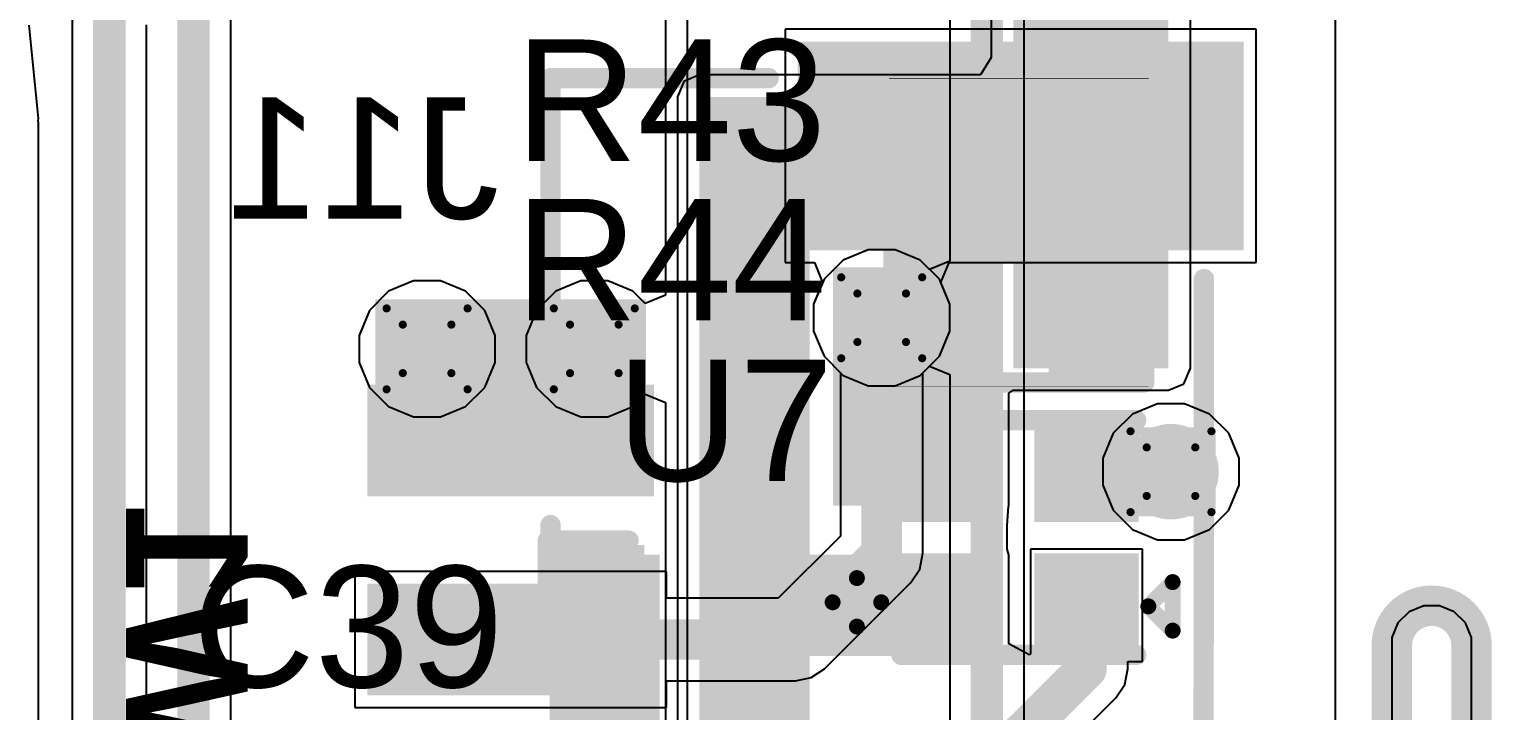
# Model space of a CAD drawing. Header units: inches. Extents: x -22 to 5433, y -13 to 5447.
# Drawn here: x 58.76 to 67.94, y 17.59 to 21.86 of the extents above; entities that cross this region are included whole.
import ezdxf

# ---------------------------------------------------------------- set-up
doc = ezdxf.new("R2010")
doc.units = ezdxf.units.IN
for name, color, linetype in [('Board_outline', 216, 'Continuous'), ('Bottom Layer', 5, 'Continuous'), ('Bottom Overlay', 54, 'Continuous'), ('Bottom Paste', 16, 'Continuous'), ('Bottom Solder', 6, 'Continuous'), ('Drill Drawing', 1, 'Continuous'), ('Ground', 16, 'Continuous'), ('Multi-Layer', 9, 'Continuous'), ('Power', 76, 'Continuous'), ('Top Layer', 1, 'Continuous'), ('Top Overlay', 2, 'Continuous'), ('Top Paste', 8, 'Continuous'), ('Top Solder', 216, 'Continuous'), ('Via Holes', 16, 'Continuous')]:
    doc.layers.add(name, color=color, linetype=linetype)
doc.styles.add('Arial', font='', dxfattribs={"height": 0.2})
doc.styles.add('Arial_Bold', font='', dxfattribs={"height": 0.2})
doc.styles.get('Arial').set_extended_font_data('Arial')
doc.styles.get('Arial_Bold').set_extended_font_data('Arial', bold=True)

msp = doc.modelspace()

# ---------------------------------------------------------------- hatches: boundary and pattern name
at = {"layer": 'Bottom Layer'}
for points in [[(66.3315, 21.7373), (66.3315, 20.5273), (63.6315, 20.5273), (63.6315, 21.7373)], [(62.6316, 20.1681), (60.9316, 20.1681), (60.9316, 18.9824), (62.6316, 18.9824)], [(62.6316, 19.5824), (62.6316, 18.9824), (60.9316, 18.9824), (60.9316, 19.5824)], [(62.6316, 18.3325), (62.6316, 17.7325), (60.9316, 17.7325), (60.9316, 18.3325)]]:
    msp.add_hatch(color=5, dxfattribs=at).paths.add_polyline_path(points)
h = msp.add_hatch(color=5, dxfattribs=at)
edge = h.paths.add_edge_path()
edge.add_arc((64.1096, 20.0529), 0.3, 0, 360)
h = msp.add_hatch(color=5, dxfattribs=at)
edge = h.paths.add_edge_path()
edge.add_arc((61.257, 19.8576), 0.3, 0, 360)
h = msp.add_hatch(color=5, dxfattribs=at)
edge = h.paths.add_edge_path()
edge.add_arc((62.3062, 19.8576), 0.3, 0, 360)
h = msp.add_hatch(color=5, dxfattribs=at)
edge = h.paths.add_edge_path()
edge.add_arc((65.9249, 19.0864), 0.3, 0, 360)
at = {"layer": 'Bottom Paste'}
for points in [[(66.3315, 21.7373), (66.3315, 20.5273), (63.6315, 20.5273), (63.6315, 21.7373)], [(62.6316, 19.5824), (62.6316, 18.9824), (60.9316, 18.9824), (60.9316, 19.5824)], [(62.6316, 18.3325), (62.6316, 17.7325), (60.9316, 17.7325), (60.9316, 18.3325)]]:
    msp.add_hatch(color=16, dxfattribs=at).paths.add_polyline_path(points)
at = {"layer": 'Bottom Solder'}
for points in [[(66.3815, 21.7873), (66.3815, 20.4773), (63.5815, 20.4773), (63.5815, 21.7873)], [(62.6816, 19.6324), (62.6816, 18.9324), (60.8816, 18.9324), (60.8816, 19.6324)], [(62.6816, 18.3825), (62.6816, 17.6825), (60.8816, 17.6825), (60.8816, 18.3825)]]:
    msp.add_hatch(color=6, dxfattribs=at).paths.add_polyline_path(points)
at = {"layer": 'Ground'}
h = msp.add_hatch(color=16, dxfattribs=at)
edge = h.paths.add_edge_path()
edge.add_arc((64.1096, 20.0529), 0.3, 0, 360)
h = msp.add_hatch(color=16, dxfattribs=at)
edge = h.paths.add_edge_path()
edge.add_arc((61.257, 19.8576), 0.3, 0, 360)
h = msp.add_hatch(color=16, dxfattribs=at)
edge = h.paths.add_edge_path()
edge.add_arc((62.3062, 19.8576), 0.3, 0, 360)
h = msp.add_hatch(color=16, dxfattribs=at)
edge = h.paths.add_edge_path()
edge.add_arc((65.9249, 19.0864), 0.3, 0, 360)
at = {"layer": 'Power'}
h = msp.add_hatch(color=76, dxfattribs=at)
edge = h.paths.add_edge_path()
edge.add_arc((64.1096, 20.0529), 0.3, 0, 360)
h = msp.add_hatch(color=76, dxfattribs=at)
edge = h.paths.add_edge_path()
edge.add_arc((61.257, 19.8576), 0.3, 0, 360)
h = msp.add_hatch(color=76, dxfattribs=at)
edge = h.paths.add_edge_path()
edge.add_arc((62.3062, 19.8576), 0.3, 0, 360)
h = msp.add_hatch(color=76, dxfattribs=at)
edge = h.paths.add_edge_path()
edge.add_arc((65.9249, 19.0864), 0.3, 0, 360)
at = {"layer": 'Top Layer'}
for points in [[(64.935, 19.7354), (65.9088, 19.7354), (65.9088, 24.0574), (64.935, 24.0574)], [(62.9662, 20.805), (64.7287, 20.805), (64.7287, 21.44), (62.9662, 21.44)], [(63.657, 21.44), (62.9662, 21.44), (62.9662, 6.096), (63.657, 6.096)], [(64.7287, 21.44), (64.7287, 20.805), (64.2715, 20.805), (64.2715, 21.44)], [(65.6685, 21.44), (65.6685, 20.805), (65.2113, 20.805), (65.2113, 21.44)], [(63.8042, 18.8726), (64.77, 18.8726), (64.77, 20.3704), (63.8042, 20.3704)], [(64.2715, 19.7354), (64.2715, 20.3704), (64.7287, 20.3704), (64.7287, 19.7354)], [(65.2113, 19.7354), (65.2113, 20.3704), (65.6685, 20.3704), (65.6685, 19.7354)], [(64.32, 18.8726), (64.32, 19.3226), (64.77, 19.3226), (64.77, 18.8726)], [(65.17, 18.8726), (65.17, 19.3226), (65.62, 19.3226), (65.62, 18.8726)], [(62.7172, 18.5651), (62.0264, 18.5651), (62.0264, 11.6341), (62.7172, 11.6341)], [(62.5598, 18.5651), (62.5598, 17.9301), (62.1026, 17.9301), (62.1026, 18.5651)], [(64.77, 18.5651), (63.0424, 18.5651), (63.0424, 17.9301), (64.77, 17.9301)], [(63.4996, 18.5651), (63.4996, 17.9301), (63.0424, 17.9301), (63.0424, 18.5651)], [(64.77, 18.0226), (64.32, 18.0226), (64.32, 18.4726), (64.77, 18.4726)], [(65.62, 18.0226), (65.17, 18.0226), (65.17, 18.4726), (65.62, 18.4726)]]:
    msp.add_hatch(color=1, dxfattribs=at).paths.add_polyline_path(points)
h = msp.add_hatch(color=1, dxfattribs=at)
edge = h.paths.add_edge_path()
edge.add_arc((64.1096, 20.0529), 0.3, 0, 360)
h = msp.add_hatch(color=1, dxfattribs=at)
edge = h.paths.add_edge_path()
edge.add_arc((61.257, 19.8576), 0.3, 0, 360)
h = msp.add_hatch(color=1, dxfattribs=at)
edge = h.paths.add_edge_path()
edge.add_arc((62.3062, 19.8576), 0.3, 0, 360)
h = msp.add_hatch(color=1, dxfattribs=at)
edge = h.paths.add_edge_path()
edge.add_arc((65.9249, 19.0864), 0.3, 0, 360)
at = {"layer": 'Top Paste'}
for points in [[(64.7287, 21.44), (64.7287, 20.805), (64.2715, 20.805), (64.2715, 21.44)], [(65.6685, 21.44), (65.6685, 20.805), (65.2113, 20.805), (65.2113, 21.44)], [(64.2715, 19.7354), (64.2715, 20.3704), (64.7287, 20.3704), (64.7287, 19.7354)], [(65.2113, 19.7354), (65.2113, 20.3704), (65.6685, 20.3704), (65.6685, 19.7354)], [(64.32, 18.8726), (64.32, 19.3226), (64.77, 19.3226), (64.77, 18.8726)], [(65.17, 18.8726), (65.17, 19.3226), (65.62, 19.3226), (65.62, 18.8726)], [(62.5598, 18.5651), (62.5598, 17.9301), (62.1026, 17.9301), (62.1026, 18.5651)], [(63.4996, 18.5651), (63.4996, 17.9301), (63.0424, 17.9301), (63.0424, 18.5651)], [(64.77, 18.0226), (64.32, 18.0226), (64.32, 18.4726), (64.77, 18.4726)], [(65.62, 18.0226), (65.17, 18.0226), (65.17, 18.4726), (65.62, 18.4726)]]:
    msp.add_hatch(color=8, dxfattribs=at).paths.add_polyline_path(points)
at = {"layer": 'Top Solder'}
for points in [[(64.7837, 21.495), (64.7837, 20.75), (64.2165, 20.75), (64.2165, 21.495)], [(65.7235, 21.495), (65.7235, 20.75), (65.1563, 20.75), (65.1563, 21.495)], [(64.2165, 19.6804), (64.2165, 20.4254), (64.7837, 20.4254), (64.7837, 19.6804)], [(65.1563, 19.6804), (65.1563, 20.4254), (65.7235, 20.4254), (65.7235, 19.6804)], [(64.2184, 18.771), (64.2184, 19.4242), (64.8716, 19.4242), (64.8716, 18.771)], [(65.0684, 18.771), (65.0684, 19.4242), (65.7216, 19.4242), (65.7216, 18.771)], [(62.6198, 18.6251), (62.6198, 17.8701), (62.0426, 17.8701), (62.0426, 18.6251)], [(63.5596, 18.6251), (63.5596, 17.8701), (62.9824, 17.8701), (62.9824, 18.6251)], [(64.8716, 17.921), (64.2184, 17.921), (64.2184, 18.5742), (64.8716, 18.5742)], [(65.7216, 17.921), (65.0684, 17.921), (65.0684, 18.5742), (65.7216, 18.5742)]]:
    msp.add_hatch(color=216, dxfattribs=at).paths.add_polyline_path(points)
at = {"layer": 'Via Holes'}
h = msp.add_hatch(color=7, dxfattribs=at)
edge = h.paths.add_edge_path()
edge.add_arc((64.1096, 20.0529), 0.15, 0, 360)
h = msp.add_hatch(color=7, dxfattribs=at)
edge = h.paths.add_edge_path()
edge.add_arc((61.257, 19.8576), 0.15, 0, 360)
h = msp.add_hatch(color=7, dxfattribs=at)
edge = h.paths.add_edge_path()
edge.add_arc((62.3062, 19.8576), 0.15, 0, 360)
h = msp.add_hatch(color=7, dxfattribs=at)
edge = h.paths.add_edge_path()
edge.add_arc((65.9249, 19.0864), 0.15, 0, 360)

# ---------------------------------------------------------------- linework, layer by layer
at = {"layer": 'Board_outline'}
for points in [[(67.3106, 17.995, 0.254, 0.254, -1), (67.8106, 17.995, 0.254, 0.254, 0)], [(67.3106, 12.995, 0.254, 0.254, 0), (67.3106, 17.995, 0.254, 0.254, 0)], [(67.8106, 12.995, 0.254, 0.254, 0), (67.8106, 17.995, 0.254, 0.254, 0)]]:
    msp.add_lwpolyline(points, format="xyseb", dxfattribs=at)
for points in [[(67.2471, 17.995, 0.127, 0.127, 1), (67.3741, 17.995, 0.127, 0.127, 1)], [(67.2471, 17.995, 0.127, 0.127, 1), (67.3741, 17.995, 0.127, 0.127, 1)], [(67.7471, 17.995, 0.127, 0.127, 1), (67.8741, 17.995, 0.127, 0.127, 1)], [(67.7471, 17.995, 0.127, 0.127, 1), (67.8741, 17.995, 0.127, 0.127, 1)]]:
    msp.add_lwpolyline(points, format="xyseb", close=True, dxfattribs=at)
at = {"layer": 'Bottom Layer'}
for p, q in [((66.9544, 34.1324), (66.9544, 5.5172)), ((58.8184, 21.3036), (58.7606, 21.8902)), ((66.4585, 21.8643), (63.5045, 21.8643)), ((63.5045, 21.8643), (63.5045, 20.4003)), ((66.4585, 20.4003), (66.4585, 21.8643)), ((58.8171, 21.2908), (58.8184, 21.3036)), ((58.8196, 21.2782), (58.8171, 21.2908)), ((58.8196, 20.9834), (58.8196, 21.2782)), ((58.8196, 16.1113), (58.8196, 20.9834)), ((58.8196, 20.9834), (58.8196, 20.9834)), ((63.5045, 20.4003), (63.6872, 20.4003)), ((63.6872, 20.4003), (63.7387, 20.2733)), ((64.4805, 20.2733), (64.532, 20.4003)), ((64.532, 20.4003), (66.4585, 20.4003)), ((63.7387, 20.2733), (63.6826, 20.1378)), ((64.5366, 20.1378), (64.4805, 20.2733)), ((63.6826, 20.1378), (63.6826, 19.9679)), ((64.5366, 19.9679), (64.5366, 20.1378)), ((63.6826, 19.9679), (63.7476, 19.811)), ((64.4716, 19.811), (64.5366, 19.9679)), ((63.7476, 19.811), (63.8506, 19.708)), ((64.3686, 19.708), (64.4716, 19.811)), ((63.8506, 19.708), (63.8506, 18.6815)), ((64.3686, 18.5742), (64.3686, 19.708)), ((63.8506, 18.6815), (63.4606, 18.2914)), ((64.3489, 18.4751), (64.3686, 18.5742)), ((62.7586, 18.4595), (60.8046, 18.4595)), ((60.8046, 18.4595), (60.8046, 17.6055)), ((62.7586, 18.2914), (62.7586, 18.4595)), ((64.2927, 18.3911), (64.3489, 18.4751)), ((63.751, 17.8493), (64.2927, 18.3911)), ((63.4606, 18.2914), (62.7586, 18.2914)), ((63.667, 17.7932), (63.751, 17.8493)), ((62.7586, 17.6055), (62.7586, 17.7735)), ((62.7586, 17.7735), (63.5679, 17.7735)), ((63.5679, 17.7735), (63.667, 17.7932)), ((60.8046, 17.6055), (62.7586, 17.6055))]:
    msp.add_line(p, q, dxfattribs=at)
for points in [[(64.1096, 18.5742, 0.254, 0.254, 0), (64.1096, 20.0529, 0.254, 0.254, 0)], [(63.5679, 18.0325, 0.254, 0.254, 0), (64.1096, 18.5742, 0.254, 0.254, 0)], [(61.7816, 18.0325, 0.254, 0.254, 0), (63.5679, 18.0325, 0.254, 0.254, 0)]]:
    msp.add_lwpolyline(points, format="xyseb", dxfattribs=at)
for points in [[(64.0461, 20.0529, 0.127, 0.127, 1), (64.1731, 20.0529, 0.127, 0.127, 1)], [(64.0461, 18.5742, 0.127, 0.127, 1), (64.1731, 18.5742, 0.127, 0.127, 1)], [(64.0461, 18.5742, 0.127, 0.127, 1), (64.1731, 18.5742, 0.127, 0.127, 1)], [(61.7181, 18.0325, 0.127, 0.127, 1), (61.8451, 18.0325, 0.127, 0.127, 1)], [(63.5044, 18.0325, 0.127, 0.127, 1), (63.6314, 18.0325, 0.127, 0.127, 1)], [(63.5044, 18.0325, 0.127, 0.127, 1), (63.6314, 18.0325, 0.127, 0.127, 1)]]:
    msp.add_lwpolyline(points, format="xyseb", close=True, dxfattribs=at)
at = {"layer": 'Bottom Overlay'}
for points in [[(62.0316, 21.5574, 0.1274, 0.1274, 0), (63.4004, 21.5574, 0.1274, 0.1274, 0)], [(62.0316, 19.8135, 0.1274, 0.1274, 0), (62.0316, 21.5574, 0.1274, 0.1274, 0)], [(66.125, 10.7988, 0.1274, 0.1274, 0), (66.1316, 20.2963, 0.1274, 0.1274, 0)], [(61.2731, 19.9893, 0.254, 0.254, 0), (61.4001, 19.8623, 0.254, 0.254, 0)], [(61.2731, 19.9893, 0.254, 0.254, 0), (61.5271, 19.9893, 0.254, 0.254, 0)], [(61.4001, 19.8623, 0.254, 0.254, 0), (61.5271, 19.9893, 0.254, 0.254, 0)], [(62.0316, 18.5635, 0.1274, 0.1274, 0), (62.0316, 18.7513, 0.1274, 0.1274, 0)]]:
    msp.add_lwpolyline(points, format="xyseb", dxfattribs=at)
for points in [[(61.9998, 21.5574, 0.0637, 0.0637, 1), (62.0635, 21.5574, 0.0637, 0.0637, 1)], [(61.9998, 21.5574, 0.0637, 0.0637, 1), (62.0635, 21.5574, 0.0637, 0.0637, 1)], [(63.3686, 21.5574, 0.0637, 0.0637, 1), (63.4323, 21.5574, 0.0637, 0.0637, 1)], [(66.0998, 20.2963, 0.0637, 0.0637, 1), (66.1635, 20.2963, 0.0637, 0.0637, 1)], [(61.2096, 19.9893, 0.127, 0.127, 1), (61.3366, 19.9893, 0.127, 0.127, 1)], [(61.2096, 19.9893, 0.127, 0.127, 1), (61.3366, 19.9893, 0.127, 0.127, 1)], [(61.4636, 19.9893, 0.127, 0.127, 1), (61.5906, 19.9893, 0.127, 0.127, 1)], [(61.4636, 19.9893, 0.127, 0.127, 1), (61.5906, 19.9893, 0.127, 0.127, 1)], [(61.3366, 19.8623, 0.127, 0.127, 1), (61.4636, 19.8623, 0.127, 0.127, 1)], [(61.3366, 19.8623, 0.127, 0.127, 1), (61.4636, 19.8623, 0.127, 0.127, 1)], [(61.9998, 19.8135, 0.0637, 0.0637, 1), (62.0635, 19.8135, 0.0637, 0.0637, 1)], [(61.9998, 18.7513, 0.0637, 0.0637, 1), (62.0635, 18.7513, 0.0637, 0.0637, 1)], [(61.9998, 18.5635, 0.0637, 0.0637, 1), (62.0635, 18.5635, 0.0637, 0.0637, 1)]]:
    msp.add_lwpolyline(points, format="xyseb", close=True, dxfattribs=at)
at = {"layer": 'Drill Drawing'}
for points in [[(63.8556, 20.3069, 0.0508, 0.0508, 0), (64.3636, 20.3069, 0.0508, 0.0508, 0)], [(63.8556, 19.7989, 0.0508, 0.0508, 0), (63.8556, 20.3069, 0.0508, 0.0508, 0)], [(64.3636, 19.7989, 0.0508, 0.0508, 0), (64.3636, 20.3069, 0.0508, 0.0508, 0)], [(63.9572, 20.2053, 0.0508, 0.0508, 0), (64.262, 20.2053, 0.0508, 0.0508, 0)], [(63.9572, 19.9005, 0.0508, 0.0508, 0), (63.9572, 20.2053, 0.0508, 0.0508, 0)], [(64.262, 19.9005, 0.0508, 0.0508, 0), (64.262, 20.2053, 0.0508, 0.0508, 0)], [(61.003, 20.1116, 0.0508, 0.0508, 0), (61.511, 20.1116, 0.0508, 0.0508, 0)], [(61.003, 19.6036, 0.0508, 0.0508, 0), (61.003, 20.1116, 0.0508, 0.0508, 0)], [(61.511, 19.6036, 0.0508, 0.0508, 0), (61.511, 20.1116, 0.0508, 0.0508, 0)], [(62.0522, 20.1116, 0.0508, 0.0508, 0), (62.5602, 20.1116, 0.0508, 0.0508, 0)], [(62.0522, 19.6036, 0.0508, 0.0508, 0), (62.0522, 20.1116, 0.0508, 0.0508, 0)], [(62.5602, 19.6036, 0.0508, 0.0508, 0), (62.5602, 20.1116, 0.0508, 0.0508, 0)], [(61.1046, 20.01, 0.0508, 0.0508, 0), (61.4094, 20.01, 0.0508, 0.0508, 0)], [(61.1046, 19.7052, 0.0508, 0.0508, 0), (61.1046, 20.01, 0.0508, 0.0508, 0)], [(61.4094, 19.7052, 0.0508, 0.0508, 0), (61.4094, 20.01, 0.0508, 0.0508, 0)], [(62.1538, 20.01, 0.0508, 0.0508, 0), (62.4586, 20.01, 0.0508, 0.0508, 0)], [(62.1538, 19.7052, 0.0508, 0.0508, 0), (62.1538, 20.01, 0.0508, 0.0508, 0)], [(62.4586, 19.7052, 0.0508, 0.0508, 0), (62.4586, 20.01, 0.0508, 0.0508, 0)], [(63.9572, 19.9005, 0.0508, 0.0508, 0), (64.262, 19.9005, 0.0508, 0.0508, 0)], [(63.8556, 19.7989, 0.0508, 0.0508, 0), (64.3636, 19.7989, 0.0508, 0.0508, 0)], [(61.1046, 19.7052, 0.0508, 0.0508, 0), (61.4094, 19.7052, 0.0508, 0.0508, 0)], [(62.1538, 19.7052, 0.0508, 0.0508, 0), (62.4586, 19.7052, 0.0508, 0.0508, 0)], [(61.003, 19.6036, 0.0508, 0.0508, 0), (61.511, 19.6036, 0.0508, 0.0508, 0)], [(62.0522, 19.6036, 0.0508, 0.0508, 0), (62.5602, 19.6036, 0.0508, 0.0508, 0)], [(65.6709, 19.3404, 0.0508, 0.0508, 0), (66.1789, 19.3404, 0.0508, 0.0508, 0)], [(65.6709, 18.8324, 0.0508, 0.0508, 0), (65.6709, 19.3404, 0.0508, 0.0508, 0)], [(66.1789, 18.8324, 0.0508, 0.0508, 0), (66.1789, 19.3404, 0.0508, 0.0508, 0)], [(65.7725, 19.2388, 0.0508, 0.0508, 0), (66.0773, 19.2388, 0.0508, 0.0508, 0)], [(65.7725, 18.934, 0.0508, 0.0508, 0), (65.7725, 19.2388, 0.0508, 0.0508, 0)], [(66.0773, 18.934, 0.0508, 0.0508, 0), (66.0773, 19.2388, 0.0508, 0.0508, 0)], [(65.7725, 18.934, 0.0508, 0.0508, 0), (66.0773, 18.934, 0.0508, 0.0508, 0)], [(65.6709, 18.8324, 0.0508, 0.0508, 0), (66.1789, 18.8324, 0.0508, 0.0508, 0)]]:
    msp.add_lwpolyline(points, format="xyseb", dxfattribs=at)
for points in [[(63.8429, 20.3069, 0.0254, 0.0254, 1), (63.8683, 20.3069, 0.0254, 0.0254, 1)], [(63.8429, 20.3069, 0.0254, 0.0254, 1), (63.8683, 20.3069, 0.0254, 0.0254, 1)], [(64.3509, 20.3069, 0.0254, 0.0254, 1), (64.3763, 20.3069, 0.0254, 0.0254, 1)], [(64.3509, 20.3069, 0.0254, 0.0254, 1), (64.3763, 20.3069, 0.0254, 0.0254, 1)], [(63.9445, 20.2053, 0.0254, 0.0254, 1), (63.9699, 20.2053, 0.0254, 0.0254, 1)], [(63.9445, 20.2053, 0.0254, 0.0254, 1), (63.9699, 20.2053, 0.0254, 0.0254, 1)], [(64.2493, 20.2053, 0.0254, 0.0254, 1), (64.2747, 20.2053, 0.0254, 0.0254, 1)], [(64.2493, 20.2053, 0.0254, 0.0254, 1), (64.2747, 20.2053, 0.0254, 0.0254, 1)], [(60.9903, 20.1116, 0.0254, 0.0254, 1), (61.0157, 20.1116, 0.0254, 0.0254, 1)], [(60.9903, 20.1116, 0.0254, 0.0254, 1), (61.0157, 20.1116, 0.0254, 0.0254, 1)], [(61.4983, 20.1116, 0.0254, 0.0254, 1), (61.5237, 20.1116, 0.0254, 0.0254, 1)], [(61.4983, 20.1116, 0.0254, 0.0254, 1), (61.5237, 20.1116, 0.0254, 0.0254, 1)], [(62.0395, 20.1116, 0.0254, 0.0254, 1), (62.0649, 20.1116, 0.0254, 0.0254, 1)], [(62.0395, 20.1116, 0.0254, 0.0254, 1), (62.0649, 20.1116, 0.0254, 0.0254, 1)], [(62.5475, 20.1116, 0.0254, 0.0254, 1), (62.5729, 20.1116, 0.0254, 0.0254, 1)], [(62.5475, 20.1116, 0.0254, 0.0254, 1), (62.5729, 20.1116, 0.0254, 0.0254, 1)], [(61.0919, 20.01, 0.0254, 0.0254, 1), (61.1173, 20.01, 0.0254, 0.0254, 1)], [(61.0919, 20.01, 0.0254, 0.0254, 1), (61.1173, 20.01, 0.0254, 0.0254, 1)], [(61.3967, 20.01, 0.0254, 0.0254, 1), (61.4221, 20.01, 0.0254, 0.0254, 1)], [(61.3967, 20.01, 0.0254, 0.0254, 1), (61.4221, 20.01, 0.0254, 0.0254, 1)], [(62.1411, 20.01, 0.0254, 0.0254, 1), (62.1665, 20.01, 0.0254, 0.0254, 1)], [(62.1411, 20.01, 0.0254, 0.0254, 1), (62.1665, 20.01, 0.0254, 0.0254, 1)], [(62.4459, 20.01, 0.0254, 0.0254, 1), (62.4713, 20.01, 0.0254, 0.0254, 1)], [(62.4459, 20.01, 0.0254, 0.0254, 1), (62.4713, 20.01, 0.0254, 0.0254, 1)], [(63.9445, 19.9005, 0.0254, 0.0254, 1), (63.9699, 19.9005, 0.0254, 0.0254, 1)], [(63.9445, 19.9005, 0.0254, 0.0254, 1), (63.9699, 19.9005, 0.0254, 0.0254, 1)], [(64.2493, 19.9005, 0.0254, 0.0254, 1), (64.2747, 19.9005, 0.0254, 0.0254, 1)], [(64.2493, 19.9005, 0.0254, 0.0254, 1), (64.2747, 19.9005, 0.0254, 0.0254, 1)], [(63.8429, 19.7989, 0.0254, 0.0254, 1), (63.8683, 19.7989, 0.0254, 0.0254, 1)], [(63.8429, 19.7989, 0.0254, 0.0254, 1), (63.8683, 19.7989, 0.0254, 0.0254, 1)], [(64.3509, 19.7989, 0.0254, 0.0254, 1), (64.3763, 19.7989, 0.0254, 0.0254, 1)], [(64.3509, 19.7989, 0.0254, 0.0254, 1), (64.3763, 19.7989, 0.0254, 0.0254, 1)], [(61.0919, 19.7052, 0.0254, 0.0254, 1), (61.1173, 19.7052, 0.0254, 0.0254, 1)], [(61.0919, 19.7052, 0.0254, 0.0254, 1), (61.1173, 19.7052, 0.0254, 0.0254, 1)], [(61.3967, 19.7052, 0.0254, 0.0254, 1), (61.4221, 19.7052, 0.0254, 0.0254, 1)], [(61.3967, 19.7052, 0.0254, 0.0254, 1), (61.4221, 19.7052, 0.0254, 0.0254, 1)], [(62.1411, 19.7052, 0.0254, 0.0254, 1), (62.1665, 19.7052, 0.0254, 0.0254, 1)], [(62.1411, 19.7052, 0.0254, 0.0254, 1), (62.1665, 19.7052, 0.0254, 0.0254, 1)], [(62.4459, 19.7052, 0.0254, 0.0254, 1), (62.4713, 19.7052, 0.0254, 0.0254, 1)], [(62.4459, 19.7052, 0.0254, 0.0254, 1), (62.4713, 19.7052, 0.0254, 0.0254, 1)], [(60.9903, 19.6036, 0.0254, 0.0254, 1), (61.0157, 19.6036, 0.0254, 0.0254, 1)], [(60.9903, 19.6036, 0.0254, 0.0254, 1), (61.0157, 19.6036, 0.0254, 0.0254, 1)], [(61.4983, 19.6036, 0.0254, 0.0254, 1), (61.5237, 19.6036, 0.0254, 0.0254, 1)], [(61.4983, 19.6036, 0.0254, 0.0254, 1), (61.5237, 19.6036, 0.0254, 0.0254, 1)], [(62.0395, 19.6036, 0.0254, 0.0254, 1), (62.0649, 19.6036, 0.0254, 0.0254, 1)], [(62.0395, 19.6036, 0.0254, 0.0254, 1), (62.0649, 19.6036, 0.0254, 0.0254, 1)], [(62.5475, 19.6036, 0.0254, 0.0254, 1), (62.5729, 19.6036, 0.0254, 0.0254, 1)], [(62.5475, 19.6036, 0.0254, 0.0254, 1), (62.5729, 19.6036, 0.0254, 0.0254, 1)], [(65.6582, 19.3404, 0.0254, 0.0254, 1), (65.6836, 19.3404, 0.0254, 0.0254, 1)], [(65.6582, 19.3404, 0.0254, 0.0254, 1), (65.6836, 19.3404, 0.0254, 0.0254, 1)], [(66.1662, 19.3404, 0.0254, 0.0254, 1), (66.1916, 19.3404, 0.0254, 0.0254, 1)], [(66.1662, 19.3404, 0.0254, 0.0254, 1), (66.1916, 19.3404, 0.0254, 0.0254, 1)], [(65.7598, 19.2388, 0.0254, 0.0254, 1), (65.7852, 19.2388, 0.0254, 0.0254, 1)], [(65.7598, 19.2388, 0.0254, 0.0254, 1), (65.7852, 19.2388, 0.0254, 0.0254, 1)], [(66.0646, 19.2388, 0.0254, 0.0254, 1), (66.09, 19.2388, 0.0254, 0.0254, 1)], [(66.0646, 19.2388, 0.0254, 0.0254, 1), (66.09, 19.2388, 0.0254, 0.0254, 1)], [(65.7598, 18.934, 0.0254, 0.0254, 1), (65.7852, 18.934, 0.0254, 0.0254, 1)], [(65.7598, 18.934, 0.0254, 0.0254, 1), (65.7852, 18.934, 0.0254, 0.0254, 1)], [(66.0646, 18.934, 0.0254, 0.0254, 1), (66.09, 18.934, 0.0254, 0.0254, 1)], [(66.0646, 18.934, 0.0254, 0.0254, 1), (66.09, 18.934, 0.0254, 0.0254, 1)], [(65.6582, 18.8324, 0.0254, 0.0254, 1), (65.6836, 18.8324, 0.0254, 0.0254, 1)], [(65.6582, 18.8324, 0.0254, 0.0254, 1), (65.6836, 18.8324, 0.0254, 0.0254, 1)], [(66.1662, 18.8324, 0.0254, 0.0254, 1), (66.1916, 18.8324, 0.0254, 0.0254, 1)], [(66.1662, 18.8324, 0.0254, 0.0254, 1), (66.1916, 18.8324, 0.0254, 0.0254, 1)]]:
    msp.add_lwpolyline(points, format="xyseb", close=True, dxfattribs=at)
at = {"layer": 'Ground'}
for p, q in [((66.9544, 34.1324), (66.9544, 5.5172)), ((60.0247, 17.165), (60.0247, 25.5555)), ((59.0299, 24.9246), (59.0299, 13.6096)), ((65.0031, 15.0373), (65.0031, 22.6086)), ((64.5369, 22.5121), (64.5369, 20.409)), ((58.8184, 21.3036), (58.7606, 21.8902)), ((58.8171, 21.2908), (58.8184, 21.3036)), ((58.8196, 21.2782), (58.8171, 21.2908)), ((58.8196, 20.9834), (58.8196, 21.2782)), ((58.8196, 10.0066), (58.8196, 20.9834)), ((58.8196, 20.9834), (58.8196, 20.9834)), ((64.0247, 20.4799), (63.8677, 20.4148)), ((64.1945, 20.4799), (64.0247, 20.4799)), ((64.3515, 20.4148), (64.1945, 20.4799)), ((63.8677, 20.4148), (63.7476, 20.2947)), ((64.4099, 20.3564), (64.3515, 20.4148)), ((64.5369, 20.409), (64.4099, 20.3564)), ((63.7476, 20.2947), (63.6826, 20.1378)), ((63.6826, 20.1378), (63.6826, 19.9679)), ((63.6826, 19.9679), (63.7476, 19.811)), ((63.7476, 19.811), (63.8677, 19.6909)), ((64.3515, 19.6909), (64.4099, 19.7493)), ((64.4099, 19.7493), (64.5369, 19.6967)), ((63.8677, 19.6909), (64.0247, 19.6259)), ((64.1945, 19.6259), (64.3515, 19.6909)), ((64.5369, 19.6967), (64.5369, 15.1338)), ((64.0247, 19.6259), (64.1945, 19.6259))]:
    msp.add_line(p, q, dxfattribs=at)
for points in [[(59.7916, 16.7993, 0.2032, 0.2032, 0), (59.7916, 25.5555, 0.2032, 0.2032, 0)], [(59.263, 13.6096, 0.2032, 0.2032, 0), (59.263, 25.0211, 0.2032, 0.2032, 0)], [(64.77, 15.0373, 0.2032, 0.2032, 0), (64.77, 22.6086, 0.2032, 0.2032, 0)]]:
    msp.add_lwpolyline(points, format="xyseb", dxfattribs=at)
at = {"layer": 'Multi-Layer'}
for p, q in [((67.419, 18.2069), (67.3487, 18.1366)), ((67.5109, 18.245), (67.419, 18.2069)), ((67.6103, 18.245), (67.5109, 18.245)), ((67.7022, 18.2069), (67.6103, 18.245)), ((67.7725, 18.1366), (67.7022, 18.2069)), ((67.3487, 18.1366), (67.3106, 18.0447)), ((67.8106, 18.0447), (67.7725, 18.1366)), ((67.3106, 18.0447), (67.3106, 17.995)), ((67.3106, 17.995), (67.3106, 12.995)), ((67.3106, 17.995), (67.3106, 17.995)), ((67.8106, 17.995), (67.8106, 18.0447)), ((67.8106, 12.995), (67.8106, 17.995))]:
    msp.add_line(p, q, dxfattribs=at)
at = {"layer": 'Power'}
for p, q in [((66.9544, 29.5656), (66.9544, 6.096)), ((62.8904, 6.096), (62.8904, 24.8071)), ((62.7529, 24.6696), (62.7529, 20.1943)), ((59.0299, 21.9892), (59.0299, 3.7263)), ((58.8184, 21.3036), (58.7606, 21.8902)), ((59.4961, 17.2736), (59.4961, 21.8927)), ((58.8171, 21.2908), (58.8184, 21.3036)), ((58.8196, 21.2782), (58.8171, 21.2908)), ((58.8196, 20.9834), (58.8196, 21.2782)), ((58.8196, 10.0066), (58.8196, 20.9834)), ((58.8196, 20.9834), (58.8196, 20.9834)), ((64.0247, 20.4799), (63.8677, 20.4148)), ((64.1945, 20.4799), (64.0247, 20.4799)), ((64.3515, 20.4148), (64.1945, 20.4799)), ((63.8677, 20.4148), (63.7476, 20.2947)), ((64.4716, 20.2947), (64.3515, 20.4148)), ((61.1721, 20.2846), (61.0151, 20.2196)), ((61.3419, 20.2846), (61.1721, 20.2846)), ((61.4989, 20.2196), (61.3419, 20.2846)), ((62.2213, 20.2846), (62.0643, 20.2196)), ((62.3911, 20.2846), (62.2213, 20.2846)), ((62.5481, 20.2196), (62.3911, 20.2846)), ((63.7476, 20.2947), (63.6826, 20.1378)), ((64.5366, 20.1378), (64.4716, 20.2947)), ((61.0151, 20.2196), (60.895, 20.0995)), ((61.619, 20.0995), (61.4989, 20.2196)), ((62.0643, 20.2196), (61.9442, 20.0995)), ((62.6259, 20.1417), (62.5481, 20.2196)), ((62.7529, 20.1943), (62.6259, 20.1417)), ((60.895, 20.0995), (60.83, 19.9425)), ((61.684, 19.9425), (61.619, 20.0995)), ((61.9442, 20.0995), (61.8792, 19.9425)), ((63.6826, 20.1378), (63.6826, 19.9679)), ((64.5366, 19.9679), (64.5366, 20.1378)), ((60.83, 19.9425), (60.83, 19.7727)), ((61.684, 19.7727), (61.684, 19.9425)), ((61.8792, 19.9425), (61.8792, 19.7727)), ((63.6826, 19.9679), (63.7476, 19.811)), ((64.4716, 19.811), (64.5366, 19.9679)), ((60.83, 19.7727), (60.895, 19.6157)), ((61.619, 19.6157), (61.684, 19.7727)), ((61.8792, 19.7727), (61.9442, 19.6157)), ((63.7476, 19.811), (63.8677, 19.6909)), ((64.3515, 19.6909), (64.4716, 19.811)), ((63.8677, 19.6909), (64.0247, 19.6259)), ((64.1945, 19.6259), (64.3515, 19.6909)), ((60.895, 19.6157), (61.0151, 19.4956)), ((61.4989, 19.4956), (61.619, 19.6157)), ((61.9442, 19.6157), (62.0643, 19.4956)), ((62.5481, 19.4956), (62.6259, 19.5735)), ((62.6259, 19.5735), (62.7529, 19.5209)), ((64.0247, 19.6259), (64.1945, 19.6259)), ((61.0151, 19.4956), (61.1721, 19.4306)), ((61.3419, 19.4306), (61.4989, 19.4956)), ((62.0643, 19.4956), (62.2213, 19.4306)), ((62.3911, 19.4306), (62.5481, 19.4956)), ((62.7529, 19.5209), (62.7529, 6.096)), ((65.8399, 19.5134), (65.683, 19.4484)), ((66.0098, 19.5134), (65.8399, 19.5134)), ((66.1667, 19.4484), (66.0098, 19.5134)), ((61.1721, 19.4306), (61.3419, 19.4306)), ((62.2213, 19.4306), (62.3911, 19.4306)), ((65.683, 19.4484), (65.5629, 19.3282)), ((66.2869, 19.3282), (66.1667, 19.4484)), ((65.5629, 19.3282), (65.4979, 19.1713)), ((66.3519, 19.1713), (66.2869, 19.3282)), ((65.4979, 19.1713), (65.4979, 19.0014)), ((66.3519, 19.0014), (66.3519, 19.1713)), ((65.4979, 19.0014), (65.5629, 18.8445)), ((66.2869, 18.8445), (66.3519, 19.0014)), ((65.5629, 18.8445), (65.683, 18.7244)), ((66.1667, 18.7244), (66.2869, 18.8445)), ((65.683, 18.7244), (65.8399, 18.6594)), ((66.0098, 18.6594), (66.1667, 18.7244)), ((65.8399, 18.6594), (66.0098, 18.6594))]:
    msp.add_line(p, q, dxfattribs=at)
msp.add_lwpolyline([(59.263, 3.6298, 0.2032, 0.2032, 0), (59.263, 21.9892, 0.2032, 0.2032, 0)], format="xyseb", dxfattribs=at)
at = {"layer": 'Top Layer'}
for p, q in [((66.9544, 34.1324), (66.9544, 5.5172)), ((64.7975, 24.0574), (64.7975, 21.6864)), ((66.0463, 19.7354), (66.0463, 24.0574)), ((58.8184, 21.3036), (58.7606, 21.8902)), ((64.7975, 21.6864), (64.7287, 21.5774)), ((62.9662, 21.5774), (62.869, 21.5372)), ((64.7287, 21.5774), (62.9662, 21.5774)), ((62.869, 21.5372), (62.8288, 21.44)), ((62.8288, 21.44), (62.8288, 20.805)), ((58.8171, 21.2908), (58.8184, 21.3036)), ((58.8196, 21.2782), (58.8171, 21.2908)), ((58.8196, 20.9834), (58.8196, 21.2782)), ((58.8196, 10.0066), (58.8196, 20.9834)), ((58.8196, 20.9834), (58.8196, 20.9834)), ((62.8288, 20.805), (62.8288, 11.3932)), ((66.006, 19.6381), (66.0463, 19.7354)), ((64.9075, 19.5795), (64.935, 19.5979)), ((64.9075, 18.8726), (64.9075, 19.5795)), ((64.935, 19.5979), (65.9088, 19.5979)), ((65.9088, 19.5979), (66.006, 19.6381)), ((64.897, 18.7456), (64.9059, 18.8689)), ((64.9059, 18.8689), (64.9075, 18.8726)), ((64.8967, 18.6227), (64.897, 18.7456)), ((64.897, 18.5996), (64.8967, 18.6227)), ((64.9075, 18.5651), (64.897, 18.5996)), ((64.897, 18.5996), (64.897, 18.5996)), ((64.9075, 18.0052), (64.9075, 18.5651)), ((65.747, 18.5996), (65.043, 18.5996)), ((65.043, 18.5996), (65.043, 17.9425)), ((65.747, 17.8956), (65.747, 18.5996)), ((65.0345, 17.9368), (64.9075, 18.0052)), ((65.043, 17.9425), (65.0345, 17.9368)), ((65.654, 17.8489), (65.654, 17.8956)), ((65.654, 17.8956), (65.747, 17.8956)), ((65.6343, 17.7498), (65.654, 17.8489)), ((65.5781, 17.6658), (65.6343, 17.7498)), ((64.897, 16.9847), (65.5781, 17.6658))]:
    msp.add_line(p, q, dxfattribs=at)
for points in [[(64.008, 20.0529, 0.254, 0.254, 0), (64.1096, 20.0529, 0.254, 0.254, 0)], [(64.1096, 20.0529, 0.254, 0.254, 0), (64.5001, 20.0529, 0.254, 0.254, 0)], [(64.5001, 20.0529, 0.254, 0.254, 0), (64.545, 20.0529, 0.254, 0.254, 0)], [(64.545, 19.0976, 0.254, 0.254, 0), (64.545, 20.0529, 0.254, 0.254, 0)], [(65.395, 19.0976, 0.254, 0.254, 0), (66.0684, 19.0976, 0.254, 0.254, 0)], [(66.0684, 19.0976, 0.254, 0.254, 0), (66.0797, 19.0864, 0.254, 0.254, 0)], [(65.395, 17.8489, 0.254, 0.254, 0), (65.395, 18.2476, 0.254, 0.254, 0)], [(64.545, 16.9989, 0.254, 0.254, 0), (65.395, 17.8489, 0.254, 0.254, 0)]]:
    msp.add_lwpolyline(points, format="xyseb", dxfattribs=at)
for points in [[(63.9445, 20.0529, 0.127, 0.127, 1), (64.0715, 20.0529, 0.127, 0.127, 1)], [(64.0461, 20.0529, 0.127, 0.127, 1), (64.1731, 20.0529, 0.127, 0.127, 1)], [(64.0461, 20.0529, 0.127, 0.127, 1), (64.1731, 20.0529, 0.127, 0.127, 1)], [(64.4366, 20.0529, 0.127, 0.127, 1), (64.5636, 20.0529, 0.127, 0.127, 1)], [(64.4366, 20.0529, 0.127, 0.127, 1), (64.5636, 20.0529, 0.127, 0.127, 1)], [(64.4815, 20.0529, 0.127, 0.127, 1), (64.6085, 20.0529, 0.127, 0.127, 1)], [(64.4815, 20.0529, 0.127, 0.127, 1), (64.6085, 20.0529, 0.127, 0.127, 1)], [(64.4815, 19.0976, 0.127, 0.127, 1), (64.6085, 19.0976, 0.127, 0.127, 1)], [(65.3315, 19.0976, 0.127, 0.127, 1), (65.4585, 19.0976, 0.127, 0.127, 1)], [(66.0049, 19.0976, 0.127, 0.127, 1), (66.1319, 19.0976, 0.127, 0.127, 1)], [(66.0049, 19.0976, 0.127, 0.127, 1), (66.1319, 19.0976, 0.127, 0.127, 1)], [(66.0162, 19.0864, 0.127, 0.127, 1), (66.1432, 19.0864, 0.127, 0.127, 1)], [(65.3315, 18.2476, 0.127, 0.127, 1), (65.4585, 18.2476, 0.127, 0.127, 1)], [(65.3315, 17.8489, 0.127, 0.127, 1), (65.4585, 17.8489, 0.127, 0.127, 1)], [(65.3315, 17.8489, 0.127, 0.127, 1), (65.4585, 17.8489, 0.127, 0.127, 1)]]:
    msp.add_lwpolyline(points, format="xyseb", close=True, dxfattribs=at)
at = {"layer": 'Top Overlay'}
for points in [[(64.1826, 20.7161, 0.127, 0.127, 0), (64.1826, 21.5289, 0.127, 0.127, 0)], [(64.1826, 21.5289, 0.127, 0.127, 0), (65.7574, 21.5289, 0.127, 0.127, 0)], [(65.7574, 20.7161, 0.127, 0.127, 0), (65.7574, 21.5289, 0.127, 0.127, 0)], [(64.1572, 21.5543, 0.00323, 0.00323, 0), (65.7828, 21.5543, 0.00323, 0.00323, 0)], [(64.1826, 20.7161, 0.127, 0.127, 0), (65.7574, 20.7161, 0.127, 0.127, 0)], [(64.1826, 19.6465, 0.127, 0.127, 0), (64.1826, 20.4593, 0.127, 0.127, 0)], [(64.1826, 20.4593, 0.127, 0.127, 0), (65.7574, 20.4593, 0.127, 0.127, 0)], [(65.7574, 19.6465, 0.127, 0.127, 0), (65.7574, 20.4593, 0.127, 0.127, 0)], [(64.1826, 19.6465, 0.127, 0.127, 0), (65.7574, 19.6465, 0.127, 0.127, 0)], [(64.1572, 19.6211, 0.00323, 0.00323, 0), (65.7828, 19.6211, 0.00323, 0.00323, 0)], [(64.2334, 19.4092, 0.127, 0.127, 0), (65.7066, 19.4092, 0.127, 0.127, 0)], [(62.0137, 18.654, 0.127, 0.127, 0), (62.5217, 18.654, 0.127, 0.127, 0)], [(62.0137, 17.8412, 0.127, 0.127, 0), (62.0137, 18.654, 0.127, 0.127, 0)], [(63.0805, 18.654, 0.127, 0.127, 0), (63.5885, 18.654, 0.127, 0.127, 0)], [(63.5885, 17.8412, 0.127, 0.127, 0), (63.5885, 18.654, 0.127, 0.127, 0)], [(63.954, 18.1138, 0.1, 0.1, 0), (63.954, 18.4186, 0.1, 0.1, 0)], [(65.7828, 18.2408, 0.1, 0.1, 0), (65.9352, 18.3932, 0.1, 0.1, 0)], [(65.9352, 18.0884, 0.1, 0.1, 0), (65.9352, 18.3932, 0.1, 0.1, 0)], [(63.8016, 18.2662, 0.1, 0.1, 0), (64.1064, 18.2662, 0.1, 0.1, 0)], [(65.7828, 18.2408, 0.1, 0.1, 0), (65.9352, 18.0884, 0.1, 0.1, 0)], [(64.2334, 17.936, 0.127, 0.127, 0), (65.7066, 17.936, 0.127, 0.127, 0)], [(62.0137, 17.8412, 0.127, 0.127, 0), (62.5217, 17.8412, 0.127, 0.127, 0)], [(63.0805, 17.8412, 0.127, 0.127, 0), (63.5885, 17.8412, 0.127, 0.127, 0)]]:
    msp.add_lwpolyline(points, format="xyseb", dxfattribs=at)
for points in [[(64.1508, 21.5289, 0.0635, 0.0635, 1), (64.2143, 21.5289, 0.0635, 0.0635, 1)], [(64.1508, 21.5289, 0.0635, 0.0635, 1), (64.2143, 21.5289, 0.0635, 0.0635, 1)], [(65.7256, 21.5289, 0.0635, 0.0635, 1), (65.7891, 21.5289, 0.0635, 0.0635, 1)], [(65.7256, 21.5289, 0.0635, 0.0635, 1), (65.7891, 21.5289, 0.0635, 0.0635, 1)], [(64.1564, 21.5543, 0.00161, 0.00161, 1), (64.158, 21.5543, 0.00161, 0.00161, 1)], [(65.782, 21.5543, 0.00161, 0.00161, 1), (65.7836, 21.5543, 0.00161, 0.00161, 1)], [(64.1508, 20.7161, 0.0635, 0.0635, 1), (64.2143, 20.7161, 0.0635, 0.0635, 1)], [(64.1508, 20.7161, 0.0635, 0.0635, 1), (64.2143, 20.7161, 0.0635, 0.0635, 1)], [(65.7256, 20.7161, 0.0635, 0.0635, 1), (65.7891, 20.7161, 0.0635, 0.0635, 1)], [(65.7256, 20.7161, 0.0635, 0.0635, 1), (65.7891, 20.7161, 0.0635, 0.0635, 1)], [(64.1508, 20.4593, 0.0635, 0.0635, 1), (64.2143, 20.4593, 0.0635, 0.0635, 1)], [(64.1508, 20.4593, 0.0635, 0.0635, 1), (64.2143, 20.4593, 0.0635, 0.0635, 1)], [(65.7256, 20.4593, 0.0635, 0.0635, 1), (65.7891, 20.4593, 0.0635, 0.0635, 1)], [(65.7256, 20.4593, 0.0635, 0.0635, 1), (65.7891, 20.4593, 0.0635, 0.0635, 1)], [(64.1508, 19.6465, 0.0635, 0.0635, 1), (64.2143, 19.6465, 0.0635, 0.0635, 1)], [(64.1508, 19.6465, 0.0635, 0.0635, 1), (64.2143, 19.6465, 0.0635, 0.0635, 1)], [(65.7256, 19.6465, 0.0635, 0.0635, 1), (65.7891, 19.6465, 0.0635, 0.0635, 1)], [(65.7256, 19.6465, 0.0635, 0.0635, 1), (65.7891, 19.6465, 0.0635, 0.0635, 1)], [(64.1564, 19.6211, 0.00161, 0.00161, 1), (64.158, 19.6211, 0.00161, 0.00161, 1)], [(65.782, 19.6211, 0.00161, 0.00161, 1), (65.7836, 19.6211, 0.00161, 0.00161, 1)], [(64.2016, 19.4092, 0.0635, 0.0635, 1), (64.2651, 19.4092, 0.0635, 0.0635, 1)], [(65.6748, 19.4092, 0.0635, 0.0635, 1), (65.7383, 19.4092, 0.0635, 0.0635, 1)], [(61.982, 18.654, 0.0635, 0.0635, 1), (62.0455, 18.654, 0.0635, 0.0635, 1)], [(61.982, 18.654, 0.0635, 0.0635, 1), (62.0455, 18.654, 0.0635, 0.0635, 1)], [(62.49, 18.654, 0.0635, 0.0635, 1), (62.5535, 18.654, 0.0635, 0.0635, 1)], [(63.0488, 18.654, 0.0635, 0.0635, 1), (63.1123, 18.654, 0.0635, 0.0635, 1)], [(63.5568, 18.654, 0.0635, 0.0635, 1), (63.6203, 18.654, 0.0635, 0.0635, 1)], [(63.5568, 18.654, 0.0635, 0.0635, 1), (63.6203, 18.654, 0.0635, 0.0635, 1)], [(63.929, 18.4186, 0.05, 0.05, 1), (63.979, 18.4186, 0.05, 0.05, 1)], [(65.9102, 18.3932, 0.05, 0.05, 1), (65.9602, 18.3932, 0.05, 0.05, 1)], [(65.9102, 18.3932, 0.05, 0.05, 1), (65.9602, 18.3932, 0.05, 0.05, 1)], [(63.7766, 18.2662, 0.05, 0.05, 1), (63.8266, 18.2662, 0.05, 0.05, 1)], [(64.0814, 18.2662, 0.05, 0.05, 1), (64.1314, 18.2662, 0.05, 0.05, 1)], [(65.7578, 18.2408, 0.05, 0.05, 1), (65.8078, 18.2408, 0.05, 0.05, 1)], [(65.7578, 18.2408, 0.05, 0.05, 1), (65.8078, 18.2408, 0.05, 0.05, 1)], [(63.929, 18.1138, 0.05, 0.05, 1), (63.979, 18.1138, 0.05, 0.05, 1)], [(65.9102, 18.0884, 0.05, 0.05, 1), (65.9602, 18.0884, 0.05, 0.05, 1)], [(65.9102, 18.0884, 0.05, 0.05, 1), (65.9602, 18.0884, 0.05, 0.05, 1)], [(64.2016, 17.936, 0.0635, 0.0635, 1), (64.2651, 17.936, 0.0635, 0.0635, 1)], [(65.6748, 17.936, 0.0635, 0.0635, 1), (65.7383, 17.936, 0.0635, 0.0635, 1)], [(61.982, 17.8412, 0.0635, 0.0635, 1), (62.0455, 17.8412, 0.0635, 0.0635, 1)], [(61.982, 17.8412, 0.0635, 0.0635, 1), (62.0455, 17.8412, 0.0635, 0.0635, 1)], [(62.49, 17.8412, 0.0635, 0.0635, 1), (62.5535, 17.8412, 0.0635, 0.0635, 1)], [(63.0488, 17.8412, 0.0635, 0.0635, 1), (63.1123, 17.8412, 0.0635, 0.0635, 1)], [(63.5568, 17.8412, 0.0635, 0.0635, 1), (63.6203, 17.8412, 0.0635, 0.0635, 1)], [(63.5568, 17.8412, 0.0635, 0.0635, 1), (63.6203, 17.8412, 0.0635, 0.0635, 1)]]:
    msp.add_lwpolyline(points, format="xyseb", close=True, dxfattribs=at)

# ---------------------------------------------------------------- texts
at = {"layer": 'Bottom Overlay', "style": 'Arial', "text_generation_flag": 2}
msp.add_text('J11', height=0.762, dxfattribs=at).set_placement((61.709, 20.6757))
at = {"layer": 'Bottom Overlay', "style": 'Arial_Bold', "text_generation_flag": 2}
msp.add_text('SW1', height=0.762, rotation=270, dxfattribs=at).set_placement((59.3687, 16.578))
at = {"layer": 'Top Overlay', "style": 'Arial'}
for s, p in [('R43', (61.8086, 21.0382)), ('R44', (61.8086, 20.037)), ('U7', (62.4457, 19.0283))]:
    msp.add_text(s, height=0.762, dxfattribs=at).set_placement(p)
msp.add_text('C39', height=0.762, rotation=360, dxfattribs=at).set_placement((59.7841, 17.7329))

doc.saveas('drawing.dxf')
